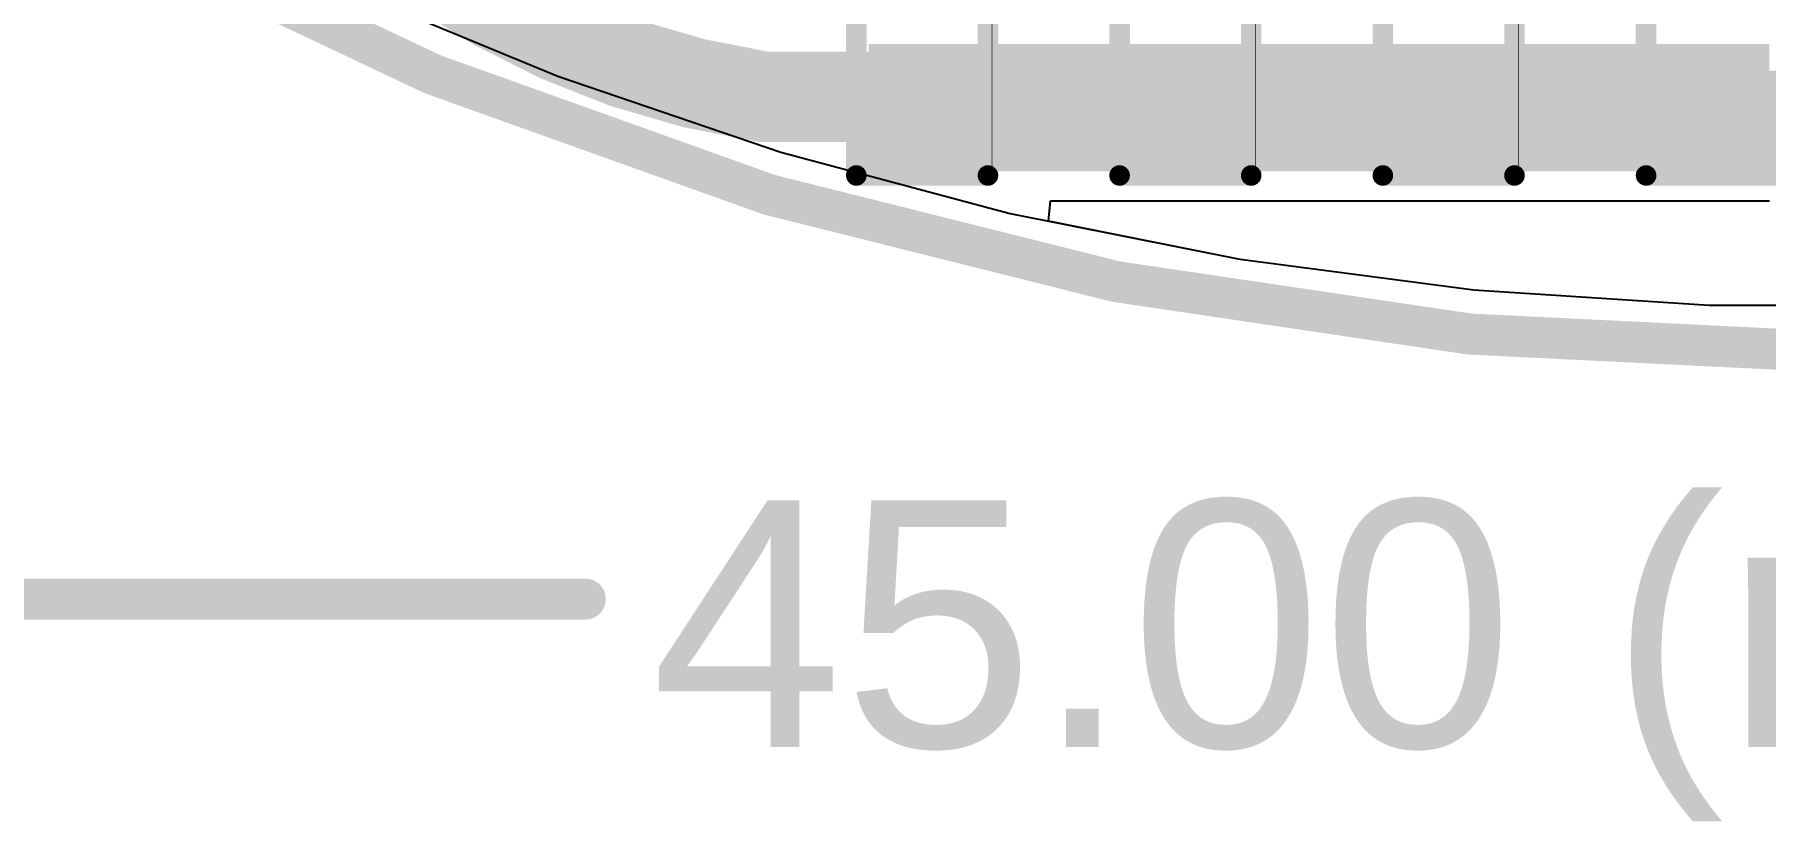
# Model space of a CAD drawing. Header units: inches. Extents: x -8 to 386, y -12 to 64.
# Drawn here: x 3.97 to 14.66, y -12.04 to -7.18 of the extents above; entities that cross this region are included whole.
import ezdxf

# ---------------------------------------------------------------- set-up
doc = ezdxf.new("R2010")
doc.units = ezdxf.units.IN
for name, color, linetype in [('Board_outline', 216, 'Continuous'), ('Bottom Layer', 5, 'Continuous'), ('Bottom Overlay', 54, 'Continuous'), ('Bottom Paste', 16, 'Continuous'), ('Bottom Solder', 6, 'Continuous'), ('Dimension', 6, 'Continuous'), ('Top Layer', 1, 'Continuous')]:
    doc.layers.add(name, color=color, linetype=linetype)
doc.styles.add('Arial', font='', dxfattribs={"height": 0.2})
doc.styles.get('Arial').set_extended_font_data('Arial')

msp = doc.modelspace()

# ---------------------------------------------------------------- hatches: boundary and pattern name
at = {"layer": 'Bottom Layer'}
for points in [[(9.118599999999999, -8.026399999999999), (14.6812, -8.026399999999999), (14.6812, -7.238999999999999), (9.118599999999999, -7.238999999999999)], [(9.7663, -7.962899999999999), (9.1313, -7.962899999999999), (9.1313, -7.505699999999999), (9.7663, -7.505699999999999)], [(11.3919, -7.962899999999999), (10.7569, -7.962899999999999), (10.7569, -7.505699999999999), (11.3919, -7.505699999999999)], [(13.0175, -7.962899999999999), (12.3825, -7.962899999999999), (12.3825, -7.505699999999999), (13.0175, -7.505699999999999)], [(14.6431, -7.962899999999999), (14.0081, -7.962899999999999), (14.0081, -7.505699999999999), (14.6431, -7.505699999999999)]]:
    msp.add_hatch(color=5, dxfattribs=at).paths.add_polyline_path(points)
at = {"layer": 'Bottom Paste'}
for points in [[(9.7663, -7.962899999999999), (9.1313, -7.962899999999999), (9.1313, -7.505699999999999), (9.7663, -7.505699999999999)], [(11.3919, -7.962899999999999), (10.7569, -7.962899999999999), (10.7569, -7.505699999999999), (11.3919, -7.505699999999999)], [(13.0175, -7.962899999999999), (12.3825, -7.962899999999999), (12.3825, -7.505699999999999), (13.0175, -7.505699999999999)], [(14.6431, -7.962899999999999), (14.0081, -7.962899999999999), (14.0081, -7.505699999999999), (14.6431, -7.505699999999999)]]:
    msp.add_hatch(color=16, dxfattribs=at).paths.add_polyline_path(points)
at = {"layer": 'Bottom Solder'}
for points in [[(9.8679, -8.064499999999999), (9.029699999999998, -8.064499999999999), (9.029699999999998, -7.404099999999999), (9.8679, -7.404099999999999)], [(11.4935, -8.064499999999999), (10.6553, -8.064499999999999), (10.6553, -7.404099999999999), (11.4935, -7.404099999999999)], [(13.1191, -8.064499999999999), (12.2809, -8.064499999999999), (12.2809, -7.404099999999999), (13.1191, -7.404099999999999)], [(14.7447, -8.064499999999999), (13.9065, -8.064499999999999), (13.9065, -7.404099999999999), (14.7447, -7.404099999999999)]]:
    msp.add_hatch(color=6, dxfattribs=at).paths.add_polyline_path(points)

# ---------------------------------------------------------------- linework, layer by layer
at = {"layer": 'Board_outline'}
msp.add_lwpolyline([(37.53680072, 13.3604, 0.254, 0.254, 1), (-7.46320072, 13.3604, 0.254, 0.254, 1)], format="xyseb", close=True, dxfattribs=at)
at = {"layer": 'Bottom Layer'}
for p, q in [((10.22923786, -8.33468234), (10.24174482, -8.20768234)), ((10.24174482, -8.20768234), (14.6812, -8.20768234)), ((11.41188726, -8.56992698), (10.22923786, -8.33468234)), ((12.8556258, -8.75999772), (11.41188726, -8.56992698)), ((14.30871662, -8.855237559999999), (12.8556258, -8.75999772)), ((15.76488338, -8.855237559999999), (14.30871662, -8.855237559999999))]:
    msp.add_line(p, q, dxfattribs=at)
for points in [[(8.4735289, -7.56656094, 0.5588, 0.5588, -0.1618608794404778), (5.7586118, -6.19632746, 0.5588, 0.5588, 0)], [(8.4735289, -7.566563479999999, 0.5588, 0.5588, 0), (8.47354414, -7.566563479999999, 0.5588, 0.5588, 0)], [(8.47354414, -7.566563479999999, 0.5588, 0.5588, 0), (9.33185586, -7.566558399999999, 0.5588, 0.5588, 0)], [(9.33185586, -7.566558399999999, 0.5588, 0.5588, 0), (9.3318584, -7.56656094, 0.5588, 0.5588, 0)], [(9.3318584, -7.56656094, 0.5588, 0.5588, 0), (9.398, -7.56656094, 0.5588, 0.5588, 0)], [(9.398, -7.56656094, 0.5588, 0.5588, 0), (9.4295849, -7.698341219999999, 0.5588, 0.5588, 0)], [(9.4295849, -7.698341219999999, 0.5588, 0.5588, 0), (9.448799999999999, -7.734299999999999, 0.5588, 0.5588, 0)]]:
    msp.add_lwpolyline(points, format="xyseb", dxfattribs=at)
for points in [[(8.333828899999999, -7.56656094, 0.2794, 0.2794, 1), (8.6132289, -7.56656094, 0.2794, 0.2794, 1)], [(8.333828899999999, -7.566563479999999, 0.2794, 0.2794, 1), (8.6132289, -7.566563479999999, 0.2794, 0.2794, 1)], [(8.33384414, -7.566563479999999, 0.2794, 0.2794, 1), (8.61324414, -7.566563479999999, 0.2794, 0.2794, 1)], [(8.33384414, -7.566563479999999, 0.2794, 0.2794, 1), (8.61324414, -7.566563479999999, 0.2794, 0.2794, 1)], [(9.19215586, -7.566558399999999, 0.2794, 0.2794, 1), (9.471555859999999, -7.566558399999999, 0.2794, 0.2794, 1)], [(9.19215586, -7.566558399999999, 0.2794, 0.2794, 1), (9.471555859999999, -7.566558399999999, 0.2794, 0.2794, 1)], [(9.192158399999999, -7.56656094, 0.2794, 0.2794, 1), (9.4715584, -7.56656094, 0.2794, 0.2794, 1)], [(9.192158399999999, -7.56656094, 0.2794, 0.2794, 1), (9.4715584, -7.56656094, 0.2794, 0.2794, 1)], [(9.258299999999998, -7.56656094, 0.2794, 0.2794, 1), (9.5377, -7.56656094, 0.2794, 0.2794, 1)], [(9.258299999999998, -7.56656094, 0.2794, 0.2794, 1), (9.5377, -7.56656094, 0.2794, 0.2794, 1)], [(9.289884899999999, -7.698341219999999, 0.2794, 0.2794, 1), (9.5692849, -7.698341219999999, 0.2794, 0.2794, 1)], [(9.289884899999999, -7.698341219999999, 0.2794, 0.2794, 1), (9.5692849, -7.698341219999999, 0.2794, 0.2794, 1)], [(9.309099999999999, -7.734299999999999, 0.2794, 0.2794, 1), (9.5885, -7.734299999999999, 0.2794, 0.2794, 1)]]:
    msp.add_lwpolyline(points, format="xyseb", close=True, dxfattribs=at)
at = {"layer": 'Bottom Overlay'}
for points in [[(9.042399999999999, -8.0518, 0.127, 0.127, 0), (9.042399999999999, -6.476999999999999, 0.127, 0.127, 0)], [(9.8552, -8.0518, 0.127, 0.127, 0), (9.8552, -6.476999999999999, 0.127, 0.127, 0)], [(9.8806, -8.0772, 0.0032258, 0.0032258, 0), (9.8806, -6.4516, 0.0032258, 0.0032258, 0)], [(10.668, -8.0518, 0.127, 0.127, 0), (10.668, -6.476999999999999, 0.127, 0.127, 0)], [(11.4808, -8.0518, 0.127, 0.127, 0), (11.4808, -6.476999999999999, 0.127, 0.127, 0)], [(11.5062, -8.0772, 0.0032258, 0.0032258, 0), (11.5062, -6.4516, 0.0032258, 0.0032258, 0)], [(12.2936, -8.0518, 0.127, 0.127, 0), (12.2936, -6.476999999999999, 0.127, 0.127, 0)], [(13.1064, -8.0518, 0.127, 0.127, 0), (13.1064, -6.476999999999999, 0.127, 0.127, 0)], [(13.1318, -8.0772, 0.0032258, 0.0032258, 0), (13.1318, -6.4516, 0.0032258, 0.0032258, 0)], [(13.9192, -8.0518, 0.127, 0.127, 0), (13.9192, -6.476999999999999, 0.127, 0.127, 0)], [(9.042399999999999, -8.0518, 0.127, 0.127, 0), (9.8552, -8.0518, 0.127, 0.127, 0)], [(10.668, -8.0518, 0.127, 0.127, 0), (11.4808, -8.0518, 0.127, 0.127, 0)], [(12.2936, -8.0518, 0.127, 0.127, 0), (13.1064, -8.0518, 0.127, 0.127, 0)], [(13.9192, -8.0518, 0.127, 0.127, 0), (14.732, -8.0518, 0.127, 0.127, 0)]]:
    msp.add_lwpolyline(points, format="xyseb", dxfattribs=at)
for points in [[(9.01065, -8.0518, 0.0635, 0.0635, 1), (9.07415, -8.0518, 0.0635, 0.0635, 1)], [(9.01065, -8.0518, 0.0635, 0.0635, 1), (9.07415, -8.0518, 0.0635, 0.0635, 1)], [(9.82345, -8.0518, 0.0635, 0.0635, 1), (9.886949999999999, -8.0518, 0.0635, 0.0635, 1)], [(9.82345, -8.0518, 0.0635, 0.0635, 1), (9.886949999999999, -8.0518, 0.0635, 0.0635, 1)], [(10.63625, -8.0518, 0.0635, 0.0635, 1), (10.69975, -8.0518, 0.0635, 0.0635, 1)], [(10.63625, -8.0518, 0.0635, 0.0635, 1), (10.69975, -8.0518, 0.0635, 0.0635, 1)], [(11.44905, -8.0518, 0.0635, 0.0635, 1), (11.51255, -8.0518, 0.0635, 0.0635, 1)], [(11.44905, -8.0518, 0.0635, 0.0635, 1), (11.51255, -8.0518, 0.0635, 0.0635, 1)], [(12.26185, -8.0518, 0.0635, 0.0635, 1), (12.32535, -8.0518, 0.0635, 0.0635, 1)], [(12.26185, -8.0518, 0.0635, 0.0635, 1), (12.32535, -8.0518, 0.0635, 0.0635, 1)], [(13.07465, -8.0518, 0.0635, 0.0635, 1), (13.13815, -8.0518, 0.0635, 0.0635, 1)], [(13.07465, -8.0518, 0.0635, 0.0635, 1), (13.13815, -8.0518, 0.0635, 0.0635, 1)], [(13.88745, -8.0518, 0.0635, 0.0635, 1), (13.95095, -8.0518, 0.0635, 0.0635, 1)], [(13.88745, -8.0518, 0.0635, 0.0635, 1), (13.95095, -8.0518, 0.0635, 0.0635, 1)], [(9.879794819999999, -8.0772, 0.0016129, 0.0016129, 1), (9.88140518, -8.0772, 0.0016129, 0.0016129, 1)], [(11.50539482, -8.0772, 0.0016129, 0.0016129, 1), (11.50700518, -8.0772, 0.0016129, 0.0016129, 1)], [(13.13099482, -8.0772, 0.0016129, 0.0016129, 1), (13.13260518, -8.0772, 0.0016129, 0.0016129, 1)]]:
    msp.add_lwpolyline(points, format="xyseb", close=True, dxfattribs=at)
at = {"layer": 'Dimension'}
msp.add_lwpolyline([(-7.46320072, -10.668, 0.254, 0.254, 0), (7.36821742, -10.668, 0.254, 0.254, 0)], format="xyseb", dxfattribs=at)
msp.add_lwpolyline([(7.304717419999999, -10.668, 0.127, 0.127, 1), (7.431717419999999, -10.668, 0.127, 0.127, 1)], format="xyseb", close=True, dxfattribs=at)
at = {"layer": 'Top Layer'}
for p, q in [((7.19819744, -7.440871579999999), (5.8528331, -6.8836032)), ((8.577094859999999, -7.908942779999999), (7.19819744, -7.440871579999999)), ((9.983688439999998, -8.28584068), (8.577094859999999, -7.908942779999999)), ((11.41188726, -8.56992698), (9.983688439999998, -8.28584068)), ((12.8556258, -8.75999772), (11.41188726, -8.56992698)), ((14.30871662, -8.855237559999999), (12.8556258, -8.75999772)), ((15.76488338, -8.855237559999999), (14.30871662, -8.855237559999999))]:
    msp.add_line(p, q, dxfattribs=at)

# ---------------------------------------------------------------- texts
at = {"layer": 'Dimension', "style": 'Arial'}
msp.add_text('45.00 (mm)', height=1.524, dxfattribs=at).set_placement((7.774617419999999, -11.58215362))

doc.saveas('drawing.dxf')
